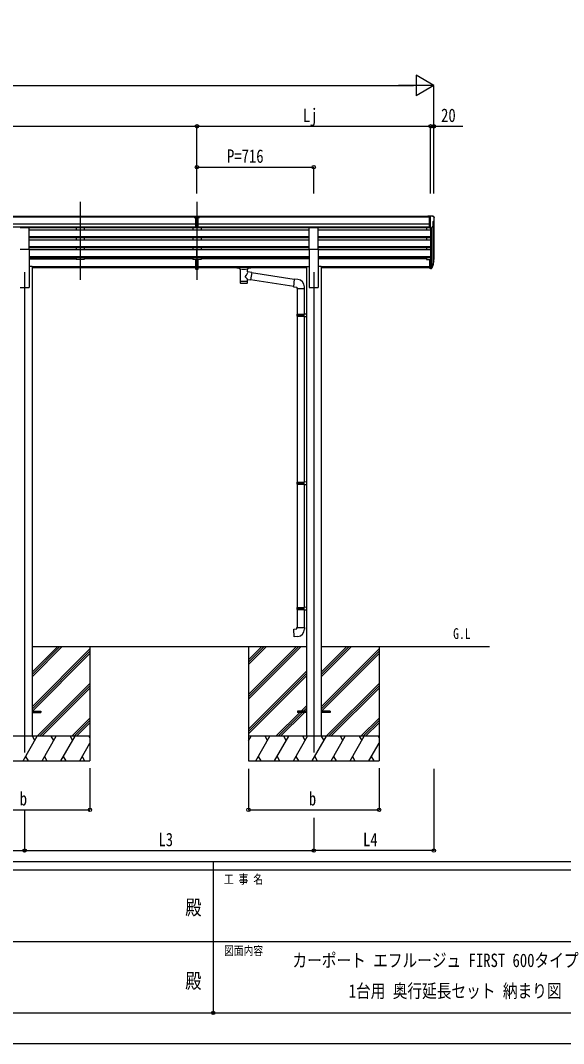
# Model space of a CAD drawing. Units: millimetres, scale not verified. Extents: x -10512 to 10512, y -7425 to 7425.
# Drawn here: x -1194 to 2134, y -7425 to -1157 of the extents above; entities that cross this region are included whole.
import ezdxf
from ezdxf.enums import TextEntityAlignment as Align

# ---------------------------------------------------------------- set-up
doc = ezdxf.new("R2010")
doc.units = ezdxf.units.MM
doc.header["$LTSCALE"] = 40
doc.header["$PDMODE"] = 32
doc.header["$PDSIZE"] = 20
for name, color, linetype in [('0-2_USER1', 3, 'Continuous'), ('0-3_YKK_12', 2, 'Continuous'), ('0-4_YKK_13', 4, 'Continuous'), ('0-5_YKK_A1', 4, 'Continuous'), ('0-6_YKK_D', 6, 'Continuous'), ('0-7_YKK_ZWAK', 7, 'Continuous')]:
    doc.layers.add(name, color=color, linetype=linetype)
doc.styles.add('ＭＳ ゴシック', font='')
doc.styles.get('ＭＳ ゴシック').set_extended_font_data('MS Gothic')

msp = doc.modelspace()

# ---------------------------------------------------------------- linework, layer by layer
at = {"layer": '0-3_YKK_12'}
for p, q in [((-828.51, -2268.52), (-828.51, -2746.04)), ((-112.51, -2268.52), (-112.51, -2746.04)), ((-1168.51, -2699.36), (-1168.51, -5642.93)), ((603.49, -2699.36), (603.49, -5642.93))]:
    msp.add_line(p, q, dxfattribs=at)
at = {"layer": '0-4_YKK_13'}
for p, q in [((-129.01, -2364.08), (-129.01, -2356.24)), ((-129.01, -2364.08), (-119.01, -2364.08)), ((-112.51, -2364.9), (-119.01, -2364.5)), ((-119.01, -2366.08), (-106.01, -2366.08)), ((-106.01, -2364.56), (-112.5, -2364.88)), ((-106.01, -2427.71), (-106.01, -2362.43)), ((1312.99, -2356.04), (1302.99, -2356.13)), ((1302.99, -2357.65), (1302.99, -2356.13)), ((1312.99, -2428.03), (1312.99, -2356.04)), ((1331.49, -2356.04), (1312.99, -2356.04)), ((1319.49, -2429.03), (1319.49, -2356.04)), ((1331.49, -2356.04), (1333.83, -2356.19)), ((1334.58, -2356.61), (1338.65, -2362.42)), ((1341.49, -2365.42), (1341.49, -2366.04)), ((-1196.01, -2426.68), (-1141.01, -2426.68)), ((-1141.01, -2558.47), (-1141.01, -2426.68)), ((-119.01, -2407.6), (-112.51, -2407.76)), ((-119.01, -2426.64), (-112.51, -2427.04)), ((-112.51, -2407.76), (-106.01, -2407.6)), ((-112.51, -2427.04), (-106.01, -2426.64)), ((575.99, -2558.47), (575.99, -2426.68)), ((575.99, -2426.68), (630.99, -2426.68)), ((630.99, -2558.47), (630.99, -2426.68)), ((1312.99, -2428.03), (1319.49, -2428.03)), ((1319.49, -2429.03), (1324.7, -2428.71)), ((1327.12, -2427.22), (1336.12, -2411.62)), ((1333.49, -2390.56), (1333.49, -2406.83)), ((1338.96, -2387.23), (1333.64, -2390.3)), ((-1196.01, -2558.47), (-1141.01, -2558.47)), ((575.99, -2558.47), (630.99, -2558.47)), ((-119.01, -2659.76), (-119.01, -2622.28)), ((-106.01, -2659.76), (-106.01, -2622.28)), ((1312.99, -2621.65), (1312.99, -2675.68)), ((1312.99, -2621.65), (1319.49, -2621.65)), ((1319.49, -2621.65), (1319.49, -2676.42)), ((-119.01, -2659.76), (-106.01, -2659.76)), ((-119.01, -2682.01), (-119.01, -2659.76)), ((-119.01, -2665.16), (-106.01, -2665.16)), ((-119.01, -2680.94), (-112.51, -2681.34)), ((-112.51, -2681.34), (-106.01, -2680.94)), ((-106.01, -2682.01), (-106.01, -2659.76)), ((131.49, -2666.53), (131.49, -2672.28)), ((131.49, -2666.72), (131.49, -2668.26)), ((133.49, -2665.86), (216.49, -2665.86)), ((133.49, -2668.04), (216.49, -2668.04)), ((133.49, -2672.95), (147.99, -2672.95)), ((147.99, -2678.59), (147.99, -2672.05)), ((152.09, -2679.51), (152.08, -2764.95)), ((197.89, -2698.26), (197.89, -2679.51)), ((201.99, -2678.59), (201.99, -2672.05)), ((201.99, -2672.95), (216.49, -2672.95)), ((218.49, -2666.53), (218.49, -2672.28)), ((1312.99, -2661.78), (1319.49, -2661.78)), ((1312.99, -2666.66), (1319.49, -2666.66)), ((1312.99, -2675.68), (1319.49, -2675.68)), ((1319.49, -2666.68), (1324.63, -2666.68)), ((1319.49, -2668.49), (1324.34, -2668.49)), ((1319.49, -2676.42), (1324.34, -2676.42)), ((1325.93, -2666), (1333.68, -2650.6)), ((1335.13, -2650.95), (1326.94, -2667.13)), ((1335.75, -2651.52), (1326.94, -2675.07)), ((1337.8, -2634.46), (1334.52, -2641.53)), ((1338.4, -2635.84), (1334.52, -2643.79)), ((1336.09, -2647.11), (1335.75, -2651.52)), ((223.11, -2702.16), (197.89, -2698.25)), ((197.91, -2764.95), (197.89, -2744.29)), ((197.89, -2744.6), (216.09, -2747.42)), ((223.11, -2702.16), (216.09, -2747.42)), ((480.44, -2786.65), (216.36, -2745.68)), ((484.11, -2744.72), (222.8, -2704.18)), ((505.11, -2744.68), (484.27, -2742.85)), ((500.18, -2800.42), (546.18, -2800.42)), ((502.29, -2800.42), (502.29, -2956.99)), ((544.29, -2800.42), (544.29, -2954.43)), ((546.18, -2800.42), (546.18, -2789.5)), ((500.29, -2958.99), (501.29, -2956.99)), ((500.29, -2958.99), (544.29, -2958.99)), ((500.29, -2958.99), (500.29, -2966.99)), ((500.29, -2966.99), (544.29, -2966.99)), ((500.29, -2966.99), (501.29, -2968.99)), ((501.29, -2956.99), (544.29, -2956.99)), ((501.29, -2968.99), (544.29, -2968.99)), ((502.29, -2968.99), (502.29, -3985.68)), ((539.82, -2958.99), (539.39, -2956.99)), ((542.29, -2954.49), (558.29, -2954.02)), ((542.29, -2956.49), (542.29, -2954.49)), ((542.29, -2956.49), (544.29, -2956.49)), ((542.29, -2971.49), (542.29, -2969.49)), ((542.29, -2971.49), (558.29, -2971.96)), ((544.29, -2971.55), (544.29, -3983.12)), ((558.29, -2954.02), (558.29, -2971.96)), ((500.29, -3987.68), (501.29, -3985.68)), ((500.29, -3987.68), (544.29, -3987.68)), ((500.29, -3987.68), (500.29, -3995.68)), ((500.29, -3995.68), (544.29, -3995.68)), ((500.29, -3995.68), (501.29, -3997.68)), ((501.29, -3985.68), (544.29, -3985.68)), ((501.29, -3997.68), (544.29, -3997.68)), ((502.29, -3997.68), (502.29, -4753.37)), ((539.82, -3987.68), (539.39, -3985.68)), ((542.29, -3983.18), (558.29, -3982.71)), ((542.29, -3985.18), (542.29, -3983.18)), ((542.29, -3985.18), (544.29, -3985.18)), ((542.29, -4000.18), (542.29, -3998.18)), ((542.29, -4000.18), (558.29, -4000.65)), ((544.29, -4000.24), (544.29, -4750.81)), ((558.29, -3982.71), (558.29, -4000.65)), ((500.29, -4755.37), (501.29, -4753.37)), ((500.29, -4755.37), (544.29, -4755.37)), ((500.29, -4755.37), (500.29, -4763.37)), ((501.29, -4753.37), (544.29, -4753.37)), ((539.82, -4755.37), (539.39, -4753.37)), ((542.29, -4750.87), (558.29, -4750.4)), ((542.29, -4752.87), (542.29, -4750.87)), ((542.29, -4752.87), (544.29, -4752.87)), ((558.29, -4750.4), (558.29, -4768.34)), ((500.29, -4763.37), (544.29, -4763.37)), ((500.29, -4763.37), (501.29, -4765.37)), ((501.29, -4765.37), (544.29, -4765.37)), ((502.29, -4765.37), (502.29, -4875.37)), ((542.29, -4767.87), (542.29, -4765.87)), ((542.29, -4767.87), (558.29, -4768.34)), ((544.29, -4767.93), (544.29, -4875.37)), ((500.29, -4875.37), (546.29, -4875.37)), ((500.29, -4885.37), (500.29, -4875.37)), ((546.29, -4875.37), (546.29, -4886.29)), ((-1123.31, -5388.43), (-1068.51, -5388.43)), ((-1068.51, -5388.43), (-1068.51, -5397.43)), ((503.49, -5388.43), (503.49, -5397.43)), ((558.29, -5388.43), (503.49, -5388.43)), ((703.49, -5388.43), (648.69, -5388.43)), ((703.49, -5388.43), (703.49, -5397.43)), ((-1123.31, -5397.43), (-1068.51, -5397.43)), ((558.29, -5397.43), (503.49, -5397.43)), ((703.49, -5397.43), (648.69, -5397.43))]:
    msp.add_line(p, q, dxfattribs=at)
for points in [[(-129.01, -2356.24), (-111.01, -2356.08), (-96.01, -2356.21)], [(-106.01, -2427.71), (-112.51, -2428.1), (-119.01, -2427.71), (-119.01, -2362.37)], [(-106.01, -2364.04), (-96.01, -2363.95), (-96.01, -2356.21)], [(-106.01, -2408.7), (-109.26, -2408.78), (-112.51, -2408.86), (-115.75, -2408.78), (-119.01, -2408.7)], [(-106.01, -2682.01), (-112.51, -2682.41), (-119.01, -2682.01)], [(131.49, -2666.53), (131.53, -2666.33), (131.62, -2666.19), (131.71, -2666.1), (131.81, -2666.04), (131.94, -2665.99), (132.23, -2665.93), (132.72, -2665.89), (133.26, -2665.86), (133.49, -2665.86)], [(131.49, -2672.28), (131.53, -2672.48), (131.62, -2672.62), (131.71, -2672.71), (131.81, -2672.77), (131.94, -2672.82), (132.23, -2672.88), (132.72, -2672.93), (133.26, -2672.95), (133.49, -2672.95)], [(216.49, -2665.86), (216.85, -2665.87), (217.38, -2665.89), (217.83, -2665.94), (218.13, -2666.02), (218.3, -2666.12), (218.42, -2666.26), (218.49, -2666.44), (218.49, -2666.53)], [(216.49, -2672.95), (216.85, -2672.94), (217.38, -2672.92), (217.83, -2672.87), (218.13, -2672.79), (218.3, -2672.69), (218.42, -2672.55), (218.49, -2672.37), (218.49, -2672.28)], [(484.27, -2742.85), (480.26, -2788.68), (500.18, -2790.42), (500.18, -2800.42)], [(539.82, -2958.99), (539.82, -2966.99), (539.39, -2968.99)], [(542.29, -2969.49), (544.29, -2969.49), (544.29, -2956.49)], [(539.82, -3987.68), (539.82, -3995.68), (539.39, -3997.68)], [(542.29, -3998.18), (544.29, -3998.18), (544.29, -3985.18)], [(539.82, -4755.37), (539.82, -4763.37), (539.39, -4765.37)], [(542.29, -4765.87), (544.29, -4765.87), (544.29, -4752.87)], [(505.22, -4931.11), (484.38, -4932.94), (480.37, -4887.11), (500.29, -4885.37)]]:
    msp.add_lwpolyline(points, dxfattribs=at)
for centre, radius, start, end in [((1333.77, -2357.19), 1, 35, 86.5), ((1338.49, -2365.42), 3, 0, 87), ((1139.49, -2366.04), 202, 355.05096, 0), ((1324.52, -2425.72), 3, 273.5, 330), ((1333.79, -2390.56), 0.3, 120, 180), ((1333.79, -2406.83), 0.3, 180, 265.2833), ((1333.52, -2410.12), 3, 330, 85.2833), ((1334.59, -2382.86), 6.18, 315.00103, 354.2965), ((1308.91, -2624.96), 30.41, 341.80266, 352.8448), ((1310.31, -2626.72), 29.53, 342.01856, 353.49194), ((501.18, -2789.5), 45, 0, 85), ((501.29, -4886.29), 45, 275, 0)]:
    msp.add_arc(centre, radius, start, end, dxfattribs=at)
for centre, major_axis, ratio, start_param, end_param in [((-87.93, -2366.39), (24.57, -1.51), 0.121868, 3.1422238, 3.1491027), ((1251.63, -2620.48), (-87.93, 4.42), 0.541684, 3.060334, 3.2172517), ((1250.84, -2627.15), (89.06, 1.43), 0.57596, 6.1985533, 6.3701348), ((133.49, -2668.26), (2, 0), 0.109601, 1.5707963, 3.1415927), ((174.99, -2678.51), (27.06, 0), 0.069685, 3.1415927, 6.2831853), ((174.99, -2672.05), (27, 0), 0.070066, 6.2831853, 9.424778), ((185.99, -2676.03), (16, 0), 0.361356, 6.2636979, 6.2831853), ((216.49, -2668.26), (2, 0), 0.109601, 0, 1.5707963), ((1324.34, -2665.78), (3, 0), 0.90356, 4.712389, 5.7595865), ((1324.34, -2673.71), (-3, 0), 0.90356, 1.5707963, 2.6179939), ((1324.63, -2665.33), (1.5, 0), 0.90356, 4.712389, 5.7595865), ((1249.58, -2627.06), (88.05, 0), 0.90356, 5.9828017, 6.0168888), ((1334.78, -2647.11), (-1.3, 0), 0.90356, 2.9359903, 4.9130961), ((1248.86, -2630.92), (89.07, 0), 0.90356, 6.0316505, 6.077583), ((174.99, -2752.51), (22.91, 0), 0.122865, 3.1415927, 6.2831853), ((174.99, -2724.8), (-22.81, -26.62), 0.234429, 1.6855472, 3.1268519), ((177.55, -2722.15), (20.32, -22.25), 0.045535, 0.0389954, 1.3075346), ((174.99, -2764.95), (22.92, 0), 0.101955, 3.1415499, 6.2833984)]:
    msp.add_ellipse(centre, major_axis=major_axis, ratio=ratio, start_param=start_param, end_param=end_param, dxfattribs=at)
at = {"layer": '0-5_YKK_A1'}
for p, q in [((-129.01, -2357.65), (-5118.01, -2357.65)), ((-129.01, -2362.87), (-5118.01, -2362.87)), ((1312.99, -2357.65), (-96.01, -2357.65)), ((1312.99, -2362.87), (-96.01, -2362.87)), ((-119.01, -2406.4), (-5118.01, -2406.4)), ((-119.01, -2424.25), (-5118.01, -2424.25)), ((-119.01, -2427.6), (-1141.01, -2427.6)), ((-853.51, -2427.5), (-853.51, -2440)), ((-803.51, -2427.5), (-803.51, -2439.91)), ((-137.51, -2427.5), (-137.51, -2440)), ((-112.51, -2440), (-112.51, -2487.7)), ((1312.99, -2406.4), (-106.01, -2406.4)), ((1312.99, -2424.25), (-106.01, -2424.25)), ((575.99, -2427.6), (-106.01, -2427.6)), ((-87.51, -2427.5), (-87.51, -2439.91)), ((1312.99, -2427.6), (630.99, -2427.6)), ((630.99, -2440), (1319.49, -2440)), ((1294.49, -2427.5), (1294.49, -2440)), ((1319.49, -2429.03), (1319.49, -2621.65)), ((1325.49, -2428.55), (1325.5, -2666.43)), ((1334.52, -2414.39), (1334.52, -2647.99)), ((1339.49, -2386.62), (1339.49, -2621.29)), ((-853.51, -2487.7), (-853.51, -2500.55)), ((-803.51, -2487.7), (-803.51, -2500.55)), ((-137.51, -2487.7), (-137.51, -2500.55)), ((-112.51, -2500.55), (-112.51, -2548.24)), ((-87.51, -2487.7), (-87.51, -2500.55)), ((630.99, -2481.88), (1319.49, -2481.88)), ((630.99, -2483.38), (1319.49, -2483.38)), ((630.99, -2487.7), (1319.49, -2487.7)), ((630.99, -2500.55), (1319.49, -2500.55)), ((1294.49, -2487.7), (1294.49, -2500.55)), ((-1141.01, -2558.47), (-1141.01, -2792.93)), ((-853.51, -2548.24), (-853.51, -2561)), ((-803.51, -2548.24), (-803.51, -2561.1)), ((-137.51, -2548.24), (-137.51, -2561)), ((-112.51, -2608.79), (-112.51, -2561.1)), ((-87.51, -2548.24), (-87.51, -2561.1)), ((575.99, -2558.47), (575.99, -2792.93)), ((630.99, -2542.43), (1319.49, -2542.43)), ((630.99, -2543.93), (1319.49, -2543.93)), ((630.99, -2548.24), (1319.49, -2548.24)), ((630.99, -2558.47), (630.99, -2792.93)), ((630.99, -2561.1), (1319.49, -2561.1)), ((1294.49, -2548.24), (1294.49, -2561.1)), ((-1141.01, -2617.34), (-853.51, -2617.34)), ((-853.51, -2608.79), (-853.51, -2622.28)), ((-803.51, -2622.28), (-853.51, -2622.28)), ((-803.51, -2608.79), (-803.51, -2622.28)), ((-137.51, -2617.34), (-803.51, -2617.34)), ((-137.51, -2608.79), (-137.51, -2622.28)), ((-87.51, -2622.28), (-137.51, -2622.28)), ((-87.51, -2608.79), (-87.51, -2622.28)), ((575.99, -2617.34), (-87.51, -2617.34)), ((630.99, -2602.98), (1319.49, -2602.98)), ((630.99, -2604.47), (1319.49, -2604.47)), ((630.99, -2608.79), (1319.49, -2608.79)), ((1294.49, -2617.34), (630.99, -2617.34)), ((1294.49, -2608.79), (1294.49, -2622.28)), ((1294.49, -2622.28), (1312.99, -2622.28)), ((-1123.31, -2663.93), (-1141.01, -2663.93)), ((-1123.31, -2663.93), (-1123.31, -5542.93)), ((-1123.31, -2664.35), (-119.01, -2664.35)), ((-1123.31, -2665.75), (-119.01, -2665.75)), ((-119.01, -2673.44), (-1123.31, -2673.44)), ((-106.01, -2664.35), (558.29, -2664.35)), ((-106.01, -2665.75), (558.29, -2665.75)), ((147.99, -2673.44), (-106.01, -2673.44)), ((558.29, -2673.44), (201.99, -2673.44)), ((558.29, -2663.93), (558.29, -5542.93)), ((558.29, -2663.93), (575.99, -2663.93)), ((648.69, -2663.93), (630.99, -2663.93)), ((648.69, -2663.93), (648.69, -5542.93)), ((648.69, -2664.35), (1312.99, -2664.35)), ((648.69, -2665.75), (1312.99, -2665.75)), ((1312.99, -2673.44), (648.69, -2673.44)), ((-1196.01, -2792.93), (-1141.01, -2792.93)), ((575.99, -2792.93), (630.99, -2792.93)), ((-1123.31, -4992.93), (558.29, -4992.93)), ((-1123.31, -5178.56), (-937.67, -4992.93)), ((-1123.31, -5164.41), (-951.82, -4992.93)), ((-1123.31, -5150.27), (-965.96, -4992.93)), ((-1123.31, -5362.4), (-768.51, -5007.61)), ((-768.51, -4992.93), (-768.51, -5692.93)), ((203.49, -4992.93), (203.49, -5692.93)), ((203.49, -5287.1), (497.67, -4992.93)), ((203.49, -5301.24), (511.82, -4992.93)), ((203.49, -5315.39), (525.96, -4992.93)), ((203.49, -5103.26), (313.83, -4992.93)), ((203.49, -5089.11), (299.68, -4992.93)), ((203.49, -5074.97), (285.54, -4992.93)), ((648.69, -4992.93), (1679.49, -4992.93)), ((648.69, -5178.56), (834.33, -4992.93)), ((648.69, -5164.41), (820.18, -4992.93)), ((648.69, -5150.27), (806.04, -4992.93)), ((648.69, -5362.4), (1003.49, -5007.61)), ((1003.49, -4992.93), (1003.49, -5692.93)), ((-1123.31, -5376.54), (-768.51, -5021.75)), ((-1121.05, -5388.43), (-768.51, -5035.89)), ((648.69, -5376.54), (1003.49, -5021.75)), ((650.95, -5388.43), (1003.49, -5035.89)), ((203.49, -5499.23), (558.29, -5144.44)), ((203.49, -5513.38), (558.29, -5158.58)), ((203.49, -5527.52), (558.29, -5172.72)), ((-1091.7, -5542.93), (-768.51, -5219.74)), ((-1077.56, -5542.93), (-768.51, -5233.88)), ((-1063.41, -5542.93), (-768.51, -5248.02)), ((680.3, -5542.93), (1003.49, -5219.74)), ((694.44, -5542.93), (1003.49, -5233.88)), ((708.59, -5542.93), (1003.49, -5248.02)), ((526.44, -5388.43), (558.29, -5356.57)), ((540.58, -5388.43), (558.29, -5370.71)), ((554.72, -5388.43), (558.29, -5384.85)), ((-879.56, -5542.93), (-768.51, -5431.87)), ((-865.42, -5542.93), (-768.51, -5446.01)), ((371.94, -5542.93), (517.44, -5397.43)), ((386.08, -5542.93), (531.58, -5397.43)), ((400.22, -5542.93), (545.72, -5397.43)), ((892.44, -5542.93), (1003.49, -5431.87)), ((906.58, -5542.93), (1003.49, -5446.01)), ((-851.28, -5542.93), (-768.51, -5460.15)), ((920.72, -5542.93), (1003.49, -5460.15)), ((-768.51, -5542.93), (-1568.51, -5542.93)), ((-1177.35, -5692.93), (-1090.75, -5542.93)), ((-1105.75, -5568.91), (-1120.75, -5542.92)), ((-1061.88, -5692.93), (-975.28, -5542.93)), ((-990.28, -5568.91), (-1005.28, -5542.93)), ((-946.41, -5692.93), (-859.81, -5542.93)), ((-889.81, -5542.93), (-874.81, -5568.91)), ((-774.34, -5542.93), (-768.51, -5553.03)), ((1003.49, -5542.93), (203.49, -5542.93)), ((203.49, -5570.43), (219.37, -5542.93)), ((248.24, -5692.93), (334.84, -5542.93)), ((319.84, -5568.91), (304.84, -5542.92)), ((363.71, -5692.92), (450.31, -5542.93)), ((435.31, -5568.91), (420.31, -5542.93)), ((479.18, -5692.93), (565.78, -5542.93)), ((550.78, -5568.91), (535.78, -5542.93)), ((594.65, -5692.93), (681.25, -5542.93)), ((666.25, -5568.91), (651.25, -5542.92)), ((710.12, -5692.93), (796.72, -5542.93)), ((781.72, -5568.91), (766.72, -5542.93)), ((825.59, -5692.93), (912.19, -5542.93)), ((882.19, -5542.93), (897.19, -5568.91)), ((997.66, -5542.93), (1003.49, -5553.03)), ((-830.94, -5692.93), (-768.51, -5584.79)), ((941.06, -5692.93), (1003.49, -5584.79)), ((-1568.51, -5692.93), (-768.51, -5692.93)), ((-1162.35, -5666.95), (-1147.35, -5692.93)), ((-1046.88, -5666.95), (-1031.88, -5692.93)), ((-931.41, -5666.95), (-916.41, -5692.93)), ((-815.94, -5666.95), (-800.94, -5692.93)), ((203.49, -5692.93), (1003.49, -5692.93)), ((263.24, -5666.95), (278.24, -5692.93)), ((378.71, -5666.95), (393.71, -5692.92)), ((494.18, -5666.94), (509.18, -5692.93)), ((609.65, -5666.95), (624.65, -5692.93)), ((725.12, -5666.95), (740.12, -5692.93)), ((840.59, -5666.95), (855.59, -5692.93)), ((956.06, -5666.95), (971.06, -5692.93))]:
    msp.add_line(p, q, dxfattribs=at)
for points in [[(-1141.01, -2440), (-112.51, -2440), (575.99, -2440)], [(-1141.01, -2481.88), (-112.51, -2481.88), (575.99, -2481.88)], [(-1141.01, -2483.38), (-112.51, -2483.38), (575.99, -2483.38)], [(-1141.01, -2487.7), (-112.51, -2487.7), (575.99, -2487.7)], [(-1141.01, -2500.55), (-112.51, -2500.55), (575.99, -2500.55)], [(-1141.01, -2542.43), (-112.51, -2542.43), (575.99, -2542.43)], [(-1141.01, -2543.93), (-112.51, -2543.93), (575.99, -2543.93)], [(-1141.01, -2548.24), (-112.51, -2548.24), (575.99, -2548.24)], [(-1141.01, -2561.1), (-112.51, -2561.1), (575.99, -2561.1)], [(-1141.01, -2602.98), (-112.51, -2602.98), (575.99, -2602.98)], [(-1141.01, -2604.47), (-112.51, -2604.47), (575.99, -2604.47)], [(-1141.01, -2608.79), (-112.51, -2608.79), (575.99, -2608.79)]]:
    msp.add_lwpolyline(points, dxfattribs=at)
at = {"layer": '0-6_YKK_D'}
for p, q in [((1339.49, -1556.04), (1231.24, -1493.54)), ((1231.24, -1493.54), (1231.24, -1618.54)), ((-5019.51, -1556.04), (1214.49, -1556.04)), ((1339.49, -1556.04), (1122.99, -1556.04)), ((1339.49, -1556.04), (1231.24, -1618.54)), ((1339.49, -2218.52), (1339.49, -1555.04)), ((-5124.51, -1806.04), (-112.51, -1806.04)), ((-112.51, -2218.52), (-112.51, -1805.04)), ((-112.51, -2218.52), (-112.51, -1805.04)), ((-112.51, -1806.04), (1319.49, -1806.04)), ((1319.49, -2218.52), (1319.49, -1805.04)), ((1319.49, -2218.52), (1319.49, -1805.04)), ((1339.49, -2218.52), (1339.49, -1805.04)), ((-112.51, -2218.52), (-112.51, -2055.04)), ((-112.51, -2056.04), (603.49, -2056.04)), ((603.49, -2218.52), (603.49, -2055.04)), ((-768.51, -5737.38), (-768.51, -5993.93)), ((203.49, -5742.94), (203.49, -5993.93)), ((1003.49, -5737.38), (1003.49, -5993.93)), ((1339.49, -5742.93), (1339.49, -6243.93)), ((-1568.51, -5992.93), (-768.51, -5992.93)), ((-1168.51, -5992.26), (-1168.51, -6243.93)), ((-1168.51, -5992.26), (-1168.51, -6243.93)), ((203.49, -5992.93), (1003.49, -5992.93)), ((603.49, -6042.93), (603.49, -6243.93)), ((603.49, -6042.93), (603.49, -6243.93)), ((-4068.51, -6242.93), (-1168.51, -6242.93)), ((-1168.51, -6242.93), (603.49, -6242.93)), ((1339.49, -6242.93), (603.49, -6242.93))]:
    msp.add_line(p, q, dxfattribs=at)
msp.add_lwpolyline([(1319.49, -1806.04), (1339.49, -1806.04), (1517.33, -1806.04)], dxfattribs=at)
for centre in [(-112.51, -1806.04), (-112.51, -1806.04), (1319.49, -1806.04), (1319.49, -1806.04), (1339.49, -1806.04), (-112.51, -2056.04), (603.49, -2056.04), (-768.51, -5992.93), (203.49, -5992.93), (1003.49, -5992.93), (-1168.51, -6242.93), (-1168.51, -6242.93), (603.49, -6242.93), (603.49, -6242.93), (1339.49, -6242.93)]:
    msp.add_circle(centre, 10.62, dxfattribs=at)
at = {"layer": '0-7_YKK_ZWAK'}
for p, q in [((9737.55, -6312.5), (-9762.45, -6312.5)), ((-12.45, -6312.5), (-12.45, -7237.5)), ((-12.45, -6362.5), (-3262.45, -6362.5)), ((3237.55, -6362.5), (-12.45, -6362.5)), ((-3243.7, -6800), (-12.45, -6800)), ((-12.45, -6800), (3237.55, -6800)), ((-3262.45, -7237.5), (-12.45, -7237.5)), ((-12.45, -7237.5), (3237.55, -7237.5))]:
    msp.add_line(p, q, dxfattribs=at)
msp.add_lwpolyline([(-10512.5, -7425), (10512.5, -7425), (10512.5, 7425), (-10512.5, 7425)], close=True, dxfattribs=at)
msp.add_point((-12.45, -7237.5), dxfattribs=at)

# ---------------------------------------------------------------- texts
at = {"layer": '0-2_USER1', "style": 'ＭＳ ゴシック', "width": 0.8}
for s, height, p in [('G.L', 65.98, (1457.63, -4966.24)), ('カーポート エフルージュ FIRST 600タイプ', 82.48, (472.55, -6981.25)), ('1台用 奥行延長セット 納まり図', 82.48, (817.55, -7168.75))]:
    msp.add_text(s, height=height, dxfattribs=at).set_placement(p, align=Align.BOTTOM_LEFT)
at = {"layer": '0-6_YKK_D', "style": 'ＭＳ ゴシック', "width": 0.8}
for s, p in [('Lj', (537.49, -1804.38)), ('20', (1383.66, -1804.38)), ('P=716', (71.49, -2054.38)), ('b', (-1198.51, -5991.26)), ('b', (573.49, -5991.26)), ('L3', (-348.51, -6241.26)), ('L4', (905.49, -6241.26))]:
    msp.add_text(s, height=82.48, dxfattribs=at).set_placement(p, align=Align.BOTTOM_LEFT)
at = {"layer": '0-7_YKK_ZWAK', "style": 'ＭＳ ゴシック', "width": 0.8}
for s, height, p in [('工 事 名', 54.99, (53.17, -6462.5)), ('殿', 91.64, (-184.17, -6664.58)), ('図面内容', 54.99, (53.17, -6900)), ('殿', 91.64, (-184.17, -7114.58))]:
    msp.add_text(s, height=height, dxfattribs=at).set_placement(p, align=Align.BOTTOM_LEFT)

doc.saveas('drawing.dxf')
